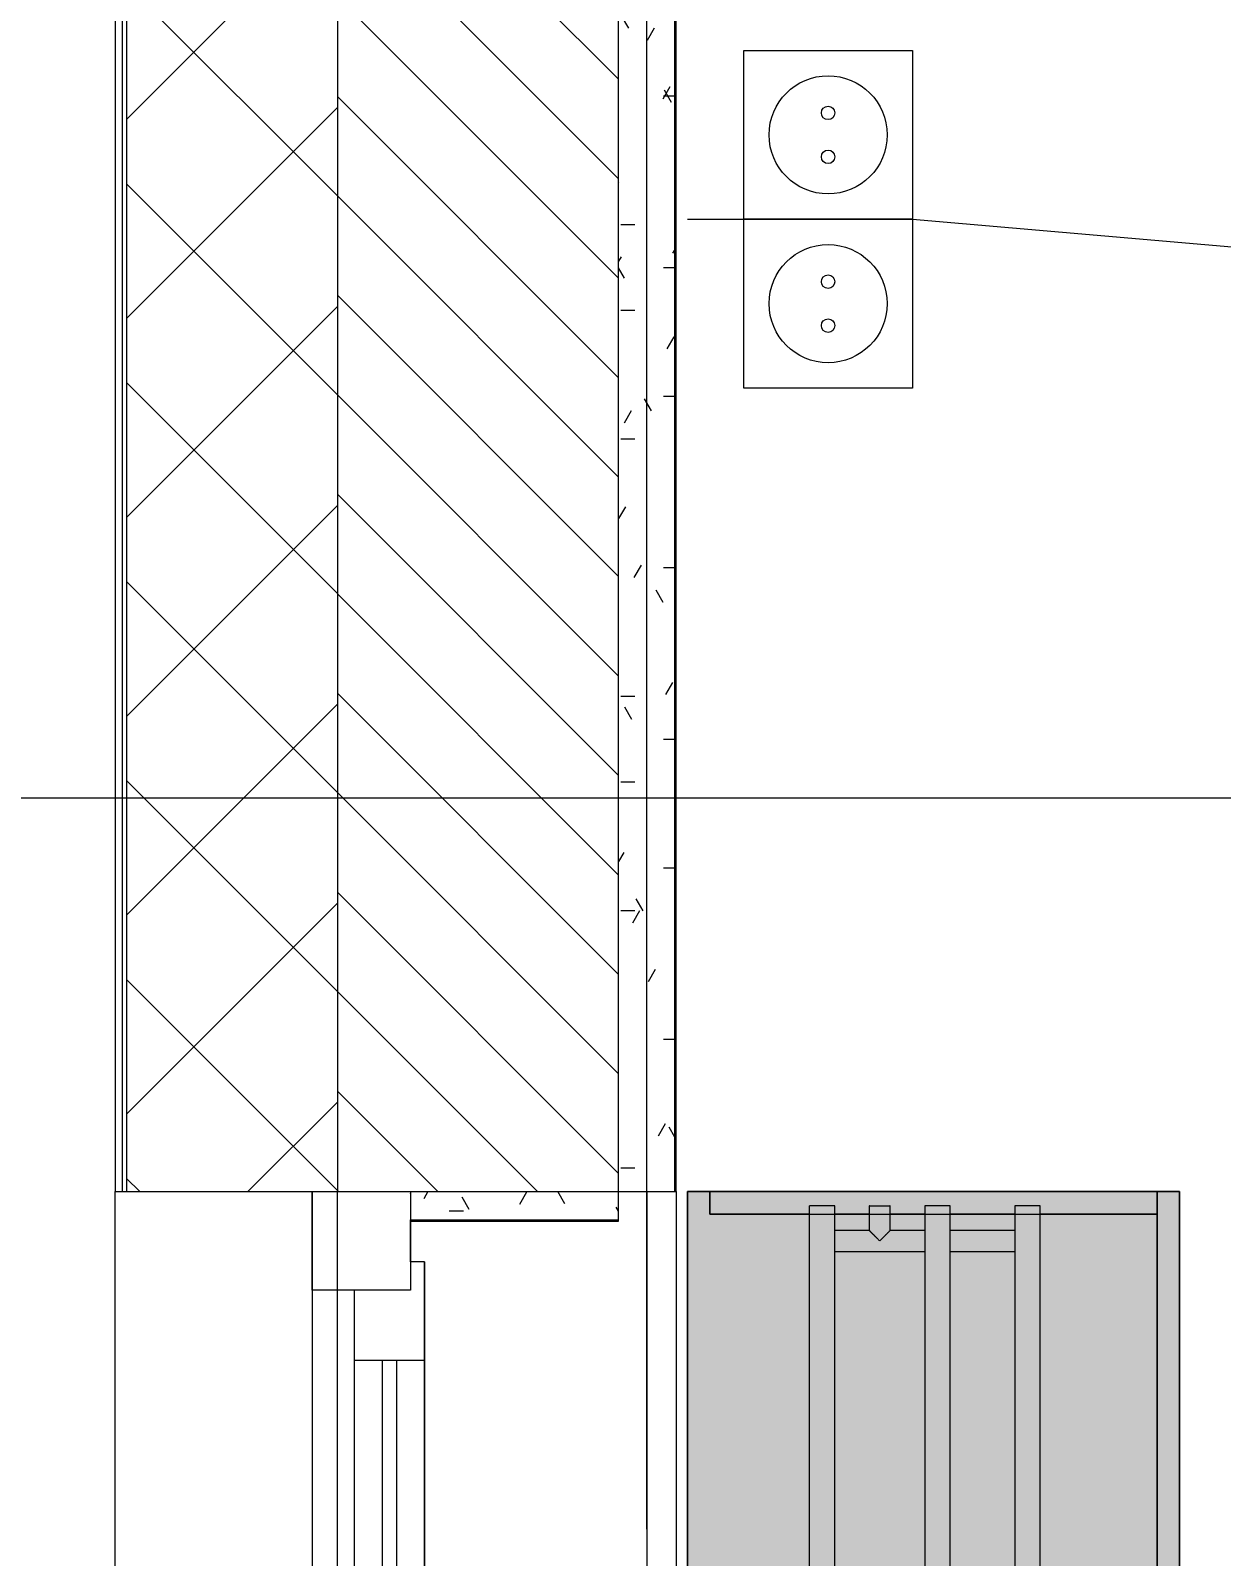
# Model space of a CAD drawing. Header units: millimetres. Extents: x -2911 to 185427, y -8553 to 29000.
# Drawn here: x -328 to 519, y 12861 to 13945 of the extents above; entities that cross this region are included whole.
import ezdxf

# ---------------------------------------------------------------- set-up
doc = ezdxf.new("R2010")
doc.units = ezdxf.units.MM
doc.linetypes.add('Осевая', pattern=[3175, 635, -476.25, 1587.5, -476.25])
for name, color, linetype, lineweight in [('A-ANNO-DIMS', 7, 'Continuous', 9), ('A-ANNO-DIMS-100', 7, 'Continuous', 9), ('A-DETL-GENF', 7, 'Continuous', 9), ('A-GLAZ', 7, 'Continuous', 9), ('A-GLAZ-1', 7, 'Continuous', 13), ('A-WALL', 7, 'Continuous', 9), ('E-ELEC-FIXT-IDEN', 7, 'Continuous', 9), ('I-WALL', 7, 'Continuous', 9), ('M-EQPM', 7, 'Continuous', 9), ('Оси', 7, 'Continuous', 9), ('Оси-2', 7, 'Осевая', 9), ('Электрические приборы', 7, 'Continuous', 9)]:
    doc.layers.add(name, color=color, linetype=linetype, lineweight=lineweight)
for name, color, linetype, lineweight, true_color in [('A-WALL-1', 7, 'Continuous', 9, 0x3c3c3c), ('A-WALL-FNSH-1', 7, 'Continuous', 9, 0x3c3c3c), ('I-FURN-1', 7, 'Continuous', 9, 0xf0f0f0), ('Оси розеток', 7, 'Continuous', 9, 0xff1e23)]:
    doc.layers.add(name, color=color, linetype=linetype, lineweight=lineweight, true_color=true_color)
doc.layers.add('I-FURN-2', color=7, linetype='Continuous', lineweight=9, transparency=1)
doc.styles.add('ISOCPEUR', font='isocpeur.ttf', dxfattribs={"width": 0.9, "height": 250})
doc.dimstyles.new('ISO-2_5_0_9К_БОЛЬШОЙ', dxfattribs={"dimscale": 304.8, "dimtxt": 248.995294, "dimasz": 0.492126, "dimexe": 0.393701, "dimexo": 0.984252, "dimgap": 0, "dimtad": 1, "dimdec": 0, "dimrnd": 10, "dimzin": 0, "dimdsep": 46, "dimtxsty": 'ISOCPEUR', "dimblk1": 'OBLIQUE', "dimblk2": 'OBLIQUE', "dimsah": 1, "dimcen": 0.09, "dimdle": 0.393701, "dimazin": 0, "dimtfac": 1, "dimtdec": 4, "dimtix": 1, "dimtmove": 0, "dimatfit": 3, "dimfxl": 1, "dimtvp": 1, "dimtolj": 1, "dimtzin": 0, "dimarcsym": 2})
pattern_1 = [(0, (0, 0), (121.92, 30.48), [10.058, -81.382, 10.058, -81.382, -487.68]), (0, (0, 0), (121.92, 30.48), [-182.88, 10.058, -172.822, 10.058, -81.382, -213.36]), (0, (0, 0), (121.92, 30.48), [-457.2, 10.058, -50.902, 10.058, -142.342]), (120, (45.72, 15.24), (-87.356454, 90.34582), [10.058, -81.382, 10.058, -81.382, -487.68]), (120, (45.72, 15.24), (-87.356454, 90.34582), [-182.88, 10.058, -172.822, 10.058, -81.382, -213.36]), (120, (45.72, 15.24), (-87.356454, 90.34582), [-457.2, 10.058, -50.902, 10.058, -142.342]), (240, (60.96, 76.2), (-34.563546, -120.82582), [10.058, -81.382, 10.058, -81.382, -487.68]), (240, (60.96, 76.2), (-34.563546, -120.82582), [-182.88, 10.058, -172.822, 10.058, -81.382, -213.36]), (240, (60.96, 76.2), (-34.563546, -120.82582), [-457.2, 10.058, -50.902, 10.058, -142.342])]

# ---------------------------------------------------------------- blocks, each defined once
blk = doc.blocks.new('120_Окно_СКБ_1Ст - 120_Окно_СКБ_1Ст_1600х2500_h_ 2-22959204-План размещения напольных электротехнических лючков и розеток 2 этажа в осях 1-12')
at = {"layer": 'A-GLAZ'}
for p, q in [((800, -57), (-800, -57)), ((-680, -107), (680, -107)), ((680, -117), (-680, -117)), ((750, -127), (780, -127))]:
    blk.add_line(p, q, dxfattribs=at)
at = {"layer": 'A-GLAZ-1'}
for p, q in [((730, -127), (730, -57)), ((730, -57), (800, -57)), ((800, -57), (800, -127)), ((730, -87), (-730, -87)), ((680, -137), (680, -87)), ((730, -127), (730, -87)), ((800, -127), (730, -127)), ((750, -127), (730, -127)), ((750, -137), (750, -127)), ((-750, -137), (750, -137)), ((750, -137), (-750, -137))]:
    blk.add_line(p, q, dxfattribs=at)
blk = doc.blocks.new('Блок Розеток и Выключателей - Блок Розеток и Выключателей_SK1-27368977-План размещения напольных электротехнических лючков и розеток 2 этажа в осях 1-12')
at = {"layer": 'A-DETL-GENF'}
for p, q in [((-120, -40), (0, -40)), ((-120, -160), (-120, -40)), ((0, -40), (120, -40)), ((0, -160), (0, -40)), ((0, -40), (0, -160)), ((120, -40), (120, -160)), ((0, -160), (-120, -160)), ((120, -160), (0, -160))]:
    blk.add_line(p, q, dxfattribs=at)
for centre, radius in [((-60, -100), 42), ((60, -100), 42), ((-75.6, -100), 4.8), ((-44.4, -100), 4.8), ((44.4, -100), 4.8), ((75.6, -100), 4.8)]:
    blk.add_circle(centre, radius, dxfattribs=at)
at = {"layer": 'Оси розеток'}
blk.add_line((0, 0), (0, -40), dxfattribs=at)
blk = doc.blocks.new('radiator_prado_classic_z_tip_30_po exemplyaru - Classic Z Тип 30-500-30677901-План размещения напольных электротехнических лючков и розеток 2 этажа в осях 1-12')
at = {"layer": 'M-EQPM'}
for p, q in [((0, -64), (1394, -64)), ((1394, -64), (1400, -64)), ((1400, -82), (1400, -64)), ((0, -82), (1394, -82)), ((1367.5, -82), (1367.5, -146)), ((1382.5, -106.5), (1382.5, -82)), ((1394, -82), (1400, -82)), ((1394, -106.5), (1382.5, -106.5)), ((1394, -106.5), (1382.5, -106.5)), ((1400, -106.5), (1394, -106.5)), ((1400, -106.5), (1394, -106.5)), ((1400, -106.8), (1400, -106.5)), ((1400, -106.5), (1400, -107.5)), ((1400, -106.8), (1400, -106.5)), ((1400, -106.5), (1400, -106.8)), ((1400, -107.5), (1400, -108.7)), ((1400, -108.7), (1400, -110.3)), ((1400, -110.3), (1400, -115.9)), ((1400, -115.9), (1400, -117.8)), ((1400, -117.8), (1400, -120.5)), ((1382.5, -146), (1382.5, -121.5)), ((1382.5, -121.5), (1394, -121.5)), ((1382.5, -121.5), (1394, -121.5)), ((1394, -121.5), (1400, -121.5)), ((1394, -121.5), (1400, -121.5)), ((1400, -120.5), (1400, -121.2)), ((1400, -121.5), (1400, -121.2)), ((1400, -121.2), (1400, -121.5)), ((1400, -121.5), (1400, -121.2)), ((1400, -121.2), (1400, -121.5)), ((1394, -146), (0, -146)), ((1400, -146), (1394, -146)), ((1400, -164), (1400, -146)), ((0, -164), (1394, -164)), ((1367.5, -164), (1367.5, -210)), ((1382.5, -210), (1382.5, -164)), ((1394, -164), (1400, -164)), ((1394, -210), (0, -210)), ((1400, -210), (1394, -210)), ((1400, -228), (1400, -210)), ((0, -228), (1394, -228)), ((1394, -228), (1400, -228))]:
    blk.add_line(p, q, dxfattribs=at)
for points, knots in [([(1376.4, -112.6), (1376.9, -112.1), (1377.6, -111.4), (1378.4, -110.6), (1378.9, -110.1), (1379.2, -109.8), (1379.5, -109.5), (1379.8, -109.2), (1380.1, -108.8), (1380.4, -108.6), (1380.7, -108.3), (1381, -108), (1381.3, -107.7), (1381.5, -107.5), (1381.7, -107.3), (1381.9, -107.1), (1382.1, -106.9), (1382.2, -106.8), (1382.2, -106.8)], [0.1428571, 0.1428571, 0.1428571, 0.1428571, 0.2857143, 0.3571429, 0.3928571, 0.4285714, 0.4642857, 0.5, 0.5357143, 0.5714286, 0.6071429, 0.6428571, 0.6785714, 0.7142857, 0.75, 0.7857143, 0.8214286, 0.8571429, 0.8571429, 0.8571429, 0.8571429]), ([(1382.2, -106.8), (1382.3, -106.7), (1382.3, -106.7), (1382.5, -106.5), (1382.5, -106.5), (1382.5, -106.5)], [0.8571429, 0.8571429, 0.8571429, 0.8571429, 0.8928571, 0.9285714, 1, 1, 1, 1]), ([(1379.2, -118.2), (1379.1, -118.1), (1378.9, -117.9), (1378.4, -117.4), (1378.1, -117.1), (1377.9, -116.9)], [0.5714286, 0.5714286, 0.5714286, 0.5714286, 0.6071429, 0.6428571, 0.7142857, 0.7142857, 0.7142857, 0.7142857]), ([(1380.4, -119.4), (1380.3, -119.3), (1380.1, -119.2), (1379.7, -118.7), (1379.4, -118.4), (1379.2, -118.2)], [0.4285714, 0.4285714, 0.4285714, 0.4285714, 0.4642857, 0.5, 0.5714286, 0.5714286, 0.5714286, 0.5714286]), ([(1382.5, -121.5), (1382.5, -121.5), (1382.5, -121.5), (1382.3, -121.3), (1382.2, -121.2), (1382.1, -121.1), (1381.9, -120.9), (1381.7, -120.7), (1381.5, -120.5), (1381.3, -120.3), (1381, -120), (1380.7, -119.7), (1380.5, -119.5), (1380.4, -119.4)], [0, 0, 0, 0, 0.0714286, 0.1071429, 0.1428571, 0.1785714, 0.2142857, 0.25, 0.2857143, 0.3214286, 0.3571429, 0.3928571, 0.4285714, 0.4285714, 0.4285714, 0.4285714])]:
    blk.add_open_spline(points, degree=3, knots=knots, dxfattribs=at)
for points in [[(1375, -114), (1375.5, -113.5), (1376, -113), (1376.4, -112.6)], [(1377.9, -116.9), (1377.4, -116.4), (1376.4, -115.4), (1375.5, -114.5), (1375, -114)]]:
    blk.add_open_spline(points, degree=3, dxfattribs=at)
blk = doc.blocks.new('Зашивка приборов отопления фанерой - 1_5а-27829525-План размещения напольных электротехнических лючков и розеток 2 этажа в осях 1-12')
at = {"layer": 'I-FURN-2'}
for points in [[(1499, 0), (1499, 350), (0, 350), (0, 0), (1423, 0)], [(1499, 350), (0, 350), (0, 0), (1499, 0), (1499, 334)], [(1499, 350), (0, 350), (0, 334), (1499, 334)], [(1499, 350), (0, 350), (0, 0), (1499, 0)], [(16, 16), (16, 334), (0, 334), (0, 16)]]:
    blk.add_hatch(color=256, dxfattribs=at).paths.add_polyline_path(points)
at = {"layer": 'I-FURN-1'}
for p, q in [((1499, 350), (0, 350)), ((0, 350), (0, 0)), ((0, 0), (0, 350)), ((0, 350), (1499, 350)), ((1499, 350), (0, 350)), ((0, 350), (0, 334)), ((0, 16), (0, 350)), ((0, 350), (1499, 350)), ((1499, 350), (0, 350)), ((0, 350), (0, 334)), ((0, 334), (0, 350)), ((0, 350), (1499, 350)), ((1499, 350), (0, 350)), ((0, 350), (0, 0)), ((0, 16), (0, 350)), ((0, 350), (1499, 350)), ((0, 334), (0, 16)), ((0, 334), (16, 334)), ((16, 334), (0, 334)), ((16, 334), (0, 334)), ((0, 334), (0, 16)), ((0, 16), (0, 334)), ((0, 334), (16, 334)), ((16, 334), (1483, 334)), ((1483, 334), (16, 334)), ((16, 16), (16, 334)), ((16, 334), (16, 250.7)), ((16, 232.7), (16, 186.7)), ((16, 168.7), (16, 143.9)), ((16, 129.5), (16, 104.7)), ((16, 86.7), (16, 16)), ((0, 16), (0, 0)), ((0, 0), (0, 16)), ((0, 16), (16, 16)), ((16, 16), (0, 16)), ((0, 0), (0, 16)), ((0, 0), (1499, 0)), ((1499, 0), (0, 0)), ((0, 0), (1499, 0)), ((1499, 0), (0, 0)), ((0, 0), (1499, 0)), ((1499, 0), (0, 0))]:
    blk.add_line(p, q, dxfattribs=at)
blk = doc.blocks.new('DIMBLOCK17-План размещения напольных электротехнических лючков и розеток 2 этажа в осях 1-12')
at = {"layer": 'A-ANNO-DIMS-100', "lineweight": 20}
for p, q in [((-708.7, 15000), (-783.7, 15075)), ((-708.7, 15000), (-633.7, 14925)), ((-708.7, 13400), (-783.7, 13475)), ((-708.7, 13400), (-633.7, 13325))]:
    blk.add_line(p, q, dxfattribs=at)
at = {"layer": 'A-ANNO-DIMS-100'}
for p, q in [((-333.7, 15000), (-828.7, 15000)), ((-708.7, 15000), (-708.7, 13400)), ((-708.7, 15000), (-333.7, 15000)), ((-902.6, 13400), (-588.7, 13400)), ((-708.7, 13400), (-902.6, 13400))]:
    blk.add_line(p, q, dxfattribs=at)
at = {"layer": 'A-ANNO-DIMS-100', "color": 0, "insert": (-1035.3, 13905.5), "char_height": 250, "width": 706.764, "attachment_point": 1, "rotation": 90, "line_spacing_factor": 1.149209, "style": 'ISOCPEUR'}
blk.add_mtext('1600', dxfattribs=at)
blk = doc.blocks.new('_Oblique')
at = {"color": 0, "linetype": 'ByBlock', "lineweight": -2}
blk.add_line((-0.5, -0.5), (0.5, 0.5), dxfattribs=at)
blk = doc.blocks.new('DIMBLOCK18-План размещения напольных электротехнических лючков и розеток 2 этажа в осях 1-12')
at = {"layer": 'A-ANNO-DIMS-100', "lineweight": 20}
for p, q in [((-708.7, 13400), (-783.7, 13475)), ((-708.7, 13400), (-633.7, 13325)), ((-708.7, 12000), (-783.7, 12075)), ((-708.7, 12000), (-633.7, 11925))]:
    blk.add_line(p, q, dxfattribs=at)
at = {"layer": 'A-ANNO-DIMS-100'}
for p, q in [((-902.6, 13400), (-588.7, 13400)), ((-708.7, 13400), (-902.6, 13400)), ((-708.7, 13400), (-708.7, 12000)), ((-333.7, 12000), (-828.7, 12000)), ((-708.7, 12000), (-333.7, 12000))]:
    blk.add_line(p, q, dxfattribs=at)
at = {"layer": 'A-ANNO-DIMS-100', "color": 0, "insert": (-1035.3, 12393.5), "char_height": 250, "width": 735.494, "attachment_point": 1, "rotation": 90, "line_spacing_factor": 1.149209, "style": 'ISOCPEUR'}
blk.add_mtext('1400', dxfattribs=at)

msp = doc.modelspace()

# ---------------------------------------------------------------- hatches: boundary and pattern name
at = {"layer": 'A-WALL'}
h = msp.add_hatch(dxfattribs=at)
h.set_pattern_fill('FP_12', color=256, style=0, pattern_type=2)
h.set_pattern_definition([(45, (0, 0), (-70.7107, 70.7107), []), (135, (0, 0), (-70.7107, -70.7107), [])])
h.paths.add_polyline_path([(-110, -100), (-110, 5220), (-260, 5220), (-260, -100)])
h.paths.add_polyline_path([(-260, 7320), (-110, 7320), (-110, 8520), (-260, 8520), (-260, 7510.9)])
h.paths.add_polyline_path([(-110, 10620), (-110, 11520), (-260, 11520), (-260, 10620)])
h.paths.add_polyline_path([(-260, 13120), (-110, 13120), (-110, 15350), (-260, 15350), (-260, 14836.5)])
h = msp.add_hatch(dxfattribs=at)
h.set_pattern_fill('FP_16', color=256, style=0, pattern_type=2)
h.set_pattern_definition([(135, (0, 0), (-35.35534, -35.35534), [])])
h.paths.add_polyline_path([(-110, 7900), (90, 7900), (90, 8520), (-110, 8520)])
h.paths.add_polyline_path([(-110, 10620), (90, 10620), (90, 10900), (-110, 10900), (-110, 10650.5)])
h.paths.add_polyline_path([(-52.9, 11400), (90, 11400), (90, 11520), (-110, 11520), (-110, 11400)])
h.paths.add_polyline_path([(90, 13120), (90, 14700), (-110, 14700), (-110, 13120)])
at = {"layer": 'I-WALL'}
h = msp.add_hatch(dxfattribs=at)
h.set_pattern_fill('FP_87', color=256, style=0, pattern_type=2)
h.set_pattern_definition(pattern_1)
h.paths.add_polyline_path([(90, 13120), (130, 13120), (130, 14430), (90, 14430)])
h = msp.add_hatch(dxfattribs=at)
h.set_pattern_fill('FP_87', color=256, style=0, pattern_type=2)
h.set_pattern_definition(pattern_1)
h.paths.add_polyline_path([(90, 13100), (90, 13120), (-58, 13120), (-58, 13100)])

# ---------------------------------------------------------------- linework, layer by layer
at = {"layer": 'A-WALL'}
for p, q in [((-263, 15353), (-263, 13120)), ((-260, 15350), (-260, 13120)), ((-110, 14700), (-110, 13120)), ((90, 13100), (90, 14700)), ((130, 13120), (130, 14410)), ((-268, 11520), (-268, 13120))]:
    msp.add_line(p, q, dxfattribs=at)
at = {"layer": 'A-WALL-1'}
for p, q in [((-260, 13120), (130, 13120)), ((-58, 13120), (-58, 13100)), ((-58, 13100), (90, 13100))]:
    msp.add_line(p, q, dxfattribs=at)
at = {"layer": 'A-WALL-FNSH-1'}
for p, q in [((-268, 15358), (-268, 13120)), ((131, 13120), (131, 14409)), ((-268, 13120), (-260, 13120)), ((130, 13120), (131, 13120)), ((-58, 13100), (-58, 13099)), ((-58, 13099), (90, 13099)), ((90, 13099), (90, 13100))]:
    msp.add_line(p, q, dxfattribs=at)
at = {"layer": 'E-ELEC-FIXT-IDEN'}
msp.add_line((299, 13811.3), (644.7, 13781.3), dxfattribs=at)
at = {"layer": 'I-WALL'}
for p, q in [((-110, 11520), (-110, 13120)), ((110, 13120), (110, 11621)), ((131, 13120), (131, 11621))]:
    msp.add_line(p, q, dxfattribs=at)
at = {"layer": 'Оси'}
for p, q in [((110, 12880), (110, 15380)), ((-2111, 13400), (389, 13400))]:
    msp.add_line(p, q, dxfattribs=at)
at = {"layer": 'Оси-2'}
for p, q in [((389, 13400), (35390, 13400)), ((110, 593.7), (110, 12880))]:
    msp.add_line(p, q, dxfattribs=at)

# ---------------------------------------------------------------- block references
at = {"layer": 'A-GLAZ', "rotation": 89.99999999999993}
msp.add_blockref('120_Окно_СКБ_1Ст - 120_Окно_СКБ_1Ст_1600х2500_h_ 2-22959204-План размещения напольных электротехнических лючков и розеток 2 этажа в осях 1-12', (-185, 12320), dxfattribs=at)
at = {"layer": 'I-FURN-1', "rotation": 269.9999999999999}
msp.add_blockref('Зашивка приборов отопления фанерой - 1_5а-27829525-План размещения напольных электротехнических лючков и розеток 2 этажа в осях 1-12', (139, 13120), dxfattribs=at)
at = {"layer": 'M-EQPM', "rotation": 89.99999999999893}
msp.add_blockref('radiator_prado_classic_z_tip_30_po exemplyaru - Classic Z Тип 30-500-30677901-План размещения напольных электротехнических лючков и розеток 2 этажа в осях 1-12', (161.7, 11710), dxfattribs=at)
at = {"layer": 'Электрические приборы', "rotation": 89.9999999999999}
msp.add_blockref('Блок Розеток и Выключателей - Блок Розеток и Выключателей_SK1-27368977-План размещения напольных электротехнических лючков и розеток 2 этажа в осях 1-12', (139, 13811.3), dxfattribs=at)

# ---------------------------------------------------------------- dimensions: what is measured, and where the dimension line sits
at = {"layer": 'A-ANNO-DIMS'}
for base, p1, p2, override, picture, middle in [((-708.7, 13400), (-33.7, 15000), (-602.6, 13400), {"dimpost": '<>', "dimfxl": 1698.137381}, 'DIMBLOCK17-План размещения напольных электротехнических лючков и розеток 2 этажа в осях 1-12', (-833.7, 14200)), ((-708.7, 12000), (-602.6, 13400), (-33.7, 12000), {"dimpost": '<>', "dimfxl": 1511.18184}, 'DIMBLOCK18-План размещения напольных электротехнических лючков и розеток 2 этажа в осях 1-12', (-833.7, 12700))]:
    dim = msp.add_linear_dim(base=base, p1=p1, p2=p2, angle=90, dimstyle='ISO-2_5_0_9К_БОЛЬШОЙ', override=override, dxfattribs=at)
    dim.commit()
    dim.dimension.update_dxf_attribs({"geometry": picture, "text_midpoint": middle})

doc.saveas('drawing.dxf')
